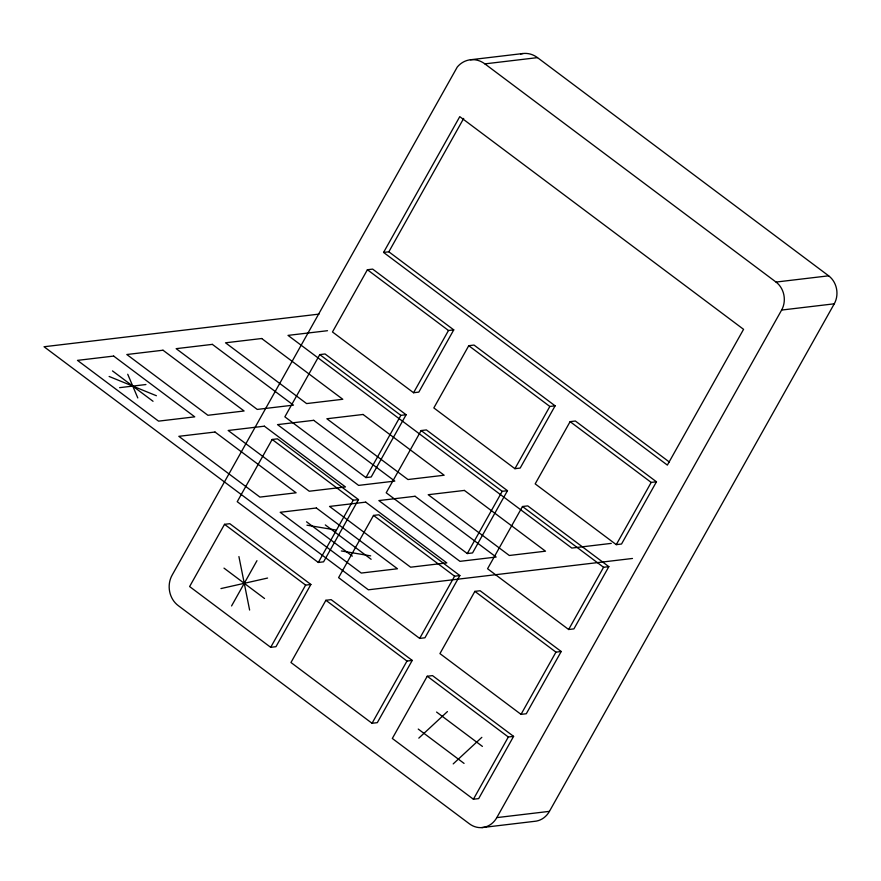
<?xml version="1.0" encoding="UTF-8"?>
<svg xmlns="http://www.w3.org/2000/svg" width="881" height="881" viewBox="0 0 881 881"><rect width="100%" height="100%" fill="white"/><g stroke="black" fill="none" stroke-linecap="round" stroke-linejoin="round"><path stroke-width="1.32" d="M224.534 524.327L189.613 586.559L270.698 647.326L275.962 646.698L310.883 584.466L229.798 523.699L224.534 524.327L305.619 585.094L310.883 584.466M272.163 439.465L237.231 501.696L318.316 562.463L323.58 561.836L358.501 499.604L277.427 438.837L272.163 439.465L353.237 500.232L358.501 499.604M319.781 354.603L284.86 416.834L365.945 477.601L371.209 476.973L406.13 414.742L325.045 353.975L319.781 354.603L400.866 415.358L406.13 414.742M367.399 269.74L332.478 331.972L413.563 392.739L418.827 392.111L453.748 329.879L372.663 269.112L367.399 269.74L448.484 330.496L453.748 329.879M383.576 252.429L459.772 116.644L743.564 329.329L667.369 465.102L383.576 252.429L388.84 251.801L669.329 462.007M388.84 251.801L463.692 118.406M231.571 605.941L256.966 560.679M270.698 647.326L305.619 585.094M318.316 562.463L353.237 500.232M365.945 477.601L400.866 415.358M413.563 392.739L448.484 330.496M325.893 600.28L290.961 662.512L372.046 723.279L377.31 722.651L412.231 660.42L331.157 599.653L325.893 600.28L406.978 661.047L412.231 660.42M373.511 515.418L338.59 577.65L419.675 638.417L424.939 637.789L459.86 575.557L378.775 514.79L373.511 515.418L454.596 576.185L459.86 575.557M421.14 430.556L386.208 492.787L467.293 553.554L472.557 552.927L507.478 490.695L426.404 429.928L421.14 430.556L502.214 491.323L507.478 490.695M468.758 345.693L433.837 407.925L514.922 468.692L520.186 468.064L555.107 405.833L474.022 345.066L468.758 345.693L549.843 406.46L555.107 405.833M372.046 723.279L406.978 661.047M419.675 638.417L454.596 576.185M467.293 553.554L502.214 491.323M514.922 468.692L549.843 406.46M427.241 676.234L392.32 738.465L473.405 799.232L478.669 798.615L513.59 736.373L432.505 675.617L427.241 676.234L508.326 737.001L513.59 736.373M474.87 591.371L439.938 653.603L521.023 714.37L526.287 713.753L561.208 651.511L480.134 590.755L474.87 591.371L555.944 652.138L561.208 651.511M522.488 506.509L487.567 568.741L568.652 629.508L573.916 628.88L608.837 566.648L527.752 505.892L522.488 506.509L603.573 567.276L608.837 566.648M570.117 421.647L535.185 483.878L616.271 544.645L621.534 544.018L656.455 481.786L575.37 421.019L570.117 421.647L651.191 482.414L656.455 481.786M473.405 799.232L508.326 737.001M521.023 714.37L555.944 652.138M568.652 629.508L603.573 567.276M616.271 544.645L651.191 482.414M496.807 817.612L781.623 310.057A20.208 17.664 83.2 0 0 776.018 282.063L484.869 63.873A24.932 21.794 83.2 0 0 457.294 67L172.092 575.216A21.904 19.151 83.2 0 0 178.171 605.555L469.375 823.79A22.708 19.856 83.2 0 0 496.807 817.612L549.436 811.357L834.263 303.813A20.208 17.664 83.2 0 0 828.658 275.819L537.498 57.628A24.932 21.794 83.2 0 0 520.594 53.961M418.805 738.135L447.449 711.562M453.197 763.904L481.841 737.342M220.955 588.574L267.582 578.057M470.432 59.765L523.061 53.521M484.869 63.873L537.498 57.628M319.021 314.11L44.05 346.751L368.379 589.807L632.47 558.466M327.501 330.705L288.021 335.386L571.813 548.07L611.293 543.379M776.018 282.063L828.658 275.819M119.607 387.662L145.927 384.534M781.623 310.057L834.263 303.813M481.819 827.6L534.459 821.345A22.708 19.856 83.2 0 0 549.436 811.357M306.962 525.186L336.289 530.098M341.354 550.955L370.681 555.867M109.123 376.462L156.4 395.734M325.298 524.922L371.121 559.27M112.493 370.912L153.041 401.296M306.522 521.783L352.345 556.12M436.58 712.057L482.403 746.405M223.994 568.124L264.542 598.507M418.244 729.072L464.067 763.409M127.734 374.249L137.799 397.948M238.916 556.572L249.62 610.059M113.671 356.078L77.484 360.373L158.558 421.14L194.745 416.845L113.671 356.078M163.007 350.22L126.82 354.514L207.905 415.281L244.092 410.987L163.007 350.22M212.354 344.372L176.167 348.667L257.252 409.423L293.439 405.128L212.354 344.372M261.701 338.513L225.514 342.808L306.599 403.575L342.786 399.28L261.701 338.513M215.019 432.031L178.832 436.326L259.917 497.093L296.104 492.798L215.019 432.031M264.366 426.184L228.179 430.479L309.264 491.235L345.451 486.94L264.366 426.184M313.713 420.325L277.526 424.62L358.611 485.387L394.798 481.092L313.713 420.325M363.06 414.466L326.873 418.761L407.958 479.528L444.145 475.233L363.06 414.466M316.378 507.996L280.191 512.29L361.276 573.057L397.463 568.763L316.378 507.996M365.725 502.137L329.538 506.432L410.612 567.199L446.799 562.904L365.725 502.137M415.061 496.278L378.874 500.573L459.959 561.34L496.146 557.045L415.061 496.278M464.408 490.42L428.221 494.715L509.306 555.482L545.493 551.187L464.408 490.42"/></g></svg>
